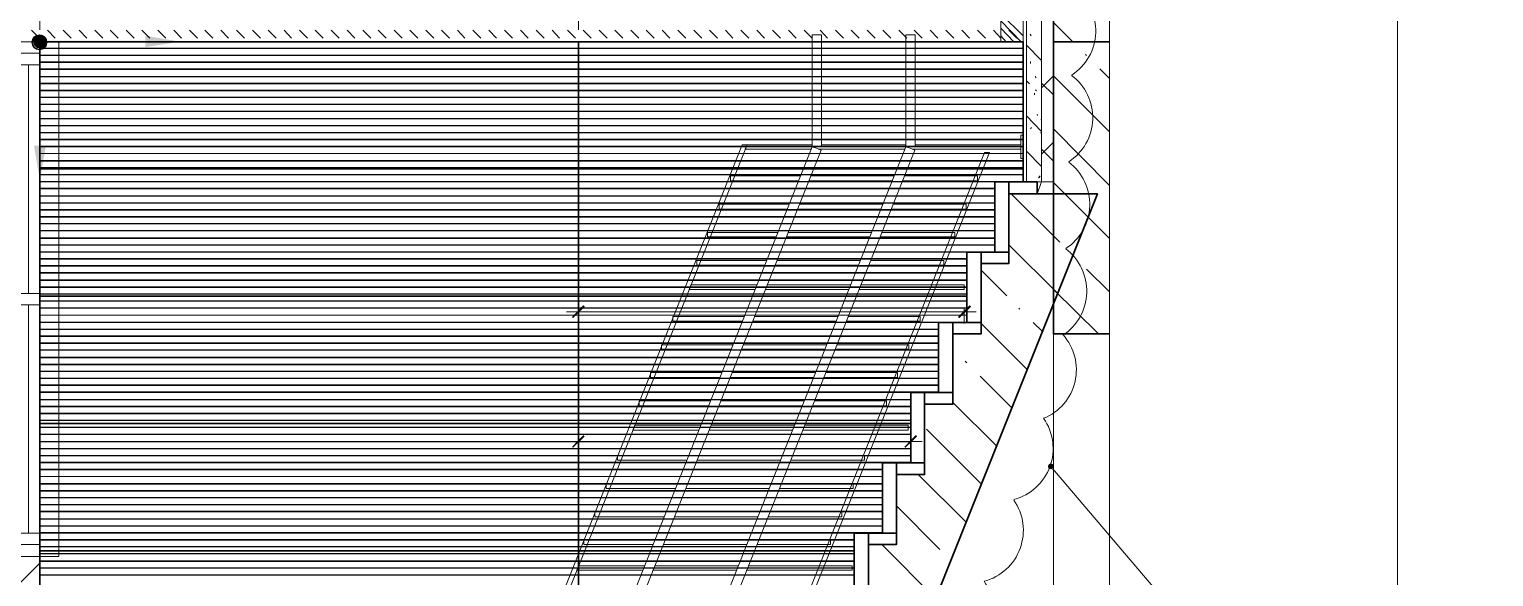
# Model space of a CAD drawing. Header units: millimetres. Extents: x -356862 to 418287, y 0 to 839748.
# Drawn here: x 22.232 to 27.16, y 12.05 to 13.892 of the extents above; entities that cross this region are included whole.
import ezdxf

# ---------------------------------------------------------------- set-up
doc = ezdxf.new("R2010")
doc.units = ezdxf.units.MM
doc.layers.add('PDF _Геометрия', color=7, linetype='Continuous', true_color=0xbababa)
doc.layers.add('PDF _Сплошная заливка', color=7, linetype='Continuous', true_color=0xf50000)

msp = doc.modelspace()

# ---------------------------------------------------------------- linework, layer by layer
at = {"layer": 'PDF _Геометрия', "color": 7, "lineweight": 5}
for points in [[(25.8664, 19.9383), (25.8664, 19.87), (25.8664, 11.3437), (25.7531, 11.3153), (25.9814, 11.2587), (25.8664, 11.2303), (25.8664, 2.704), (25.8664, 2.6357)], [(25.5764, 17.2768), (25.5764, 13.3786), (25.6781, 13.3786)], [(25.5881, 17.2768), (25.5881, 13.3786)], [(25.6231, 13.3386), (25.6381, 13.3786), (25.6381, 17.2768)], [(22.2682, 12.1186), (19.5367, 12.1186), (19.5367, 13.8502)]]:
    msp.add_lwpolyline(points, dxfattribs=at)
at = {"layer": 'PDF _Геометрия', "color": 7, "lineweight": 30}
for points in [[(25.6781, 19.87), (25.6781, 12.8669), (25.8664, 12.8669)], [(25.6781, 13.8502), (25.8664, 13.8502)], [(22.6132, 5.3072), (25.8264, 13.3386), (25.5281, 13.3386), (25.5281, 13.1036), (25.4348, 13.1036), (25.4348, 12.8669), (25.3398, 12.8669), (25.3398, 12.6303), (25.2448, 12.6303), (25.2448, 12.3936), (25.1498, 12.3936), (25.1498, 12.1586), (25.0564, 12.1586), (25.0564, 11.922)]]:
    msp.add_lwpolyline(points, dxfattribs=at)
at = {"layer": 'PDF _Геометрия', "color": 251, "lineweight": 20, "true_color": 0x545454}
msp.add_lwpolyline([(23.8215, 11.6453), (23.8415, 11.6453), (26.8364, 11.6453), (26.8364, 11.7186), (26.8364, 17.6051)], dxfattribs=at)
at = {"layer": 'PDF _Геометрия', "color": 7, "lineweight": 18}
msp.add_lwpolyline([(25.5764, 13.8502), (25.5764, 14.2452), (16.6618, 14.2452), (16.6618, 13.8502)], close=True, dxfattribs=at)
at = {"layer": 'PDF _Геометрия', "color": 84, "lineweight": 20, "true_color": 0x269900}
msp.add_lwpolyline([(25.5764, 13.8502), (25.5764, 14.2452), (25.5014, 14.2452), (25.5014, 13.8502)], close=True, dxfattribs=at)
at = {"layer": 'PDF _Геометрия', "color": 1, "lineweight": 20}
for points in [[(25.7401, 13.7377, 0.52054), (25.7496, 14.0284, 0.52054), (25.5377, 14.1058)], [(25.5456, 12.3099, 0.520571), (25.6452, 12.5831, 0.52054), (25.7105, 12.8639)], [(25.3456, 11.7616, 0.520571), (25.4452, 12.0348, 0.520571), (25.5452, 12.3081)]]:
    msp.add_lwpolyline(points, format="xyb", dxfattribs=at)
at = {"layer": 'PDF _Геометрия', "color": 7, "lineweight": 18}
for points in [[(22.2682, 13.8902), (22.2682, 14.0502)], [(24.0798, 13.8902), (24.0798, 14.0502), (24.0798, 14.0869)], [(25.5764, 13.6152), (25.5764, 14.0502)], [(24.0398, 12.9419), (25.4181, 12.9419)], [(24.0798, 12.9553), (24.0798, 12.9019)], [(25.3781, 12.9553), (25.3781, 12.9019)], [(24.0798, 12.527), (24.0798, 12.4653)], [(25.1981, 12.527), (25.1981, 12.4653)], [(24.0398, 12.5053), (25.2364, 12.5053)]]:
    msp.add_lwpolyline(points, dxfattribs=at)
at = {"layer": 'PDF _Геометрия', "color": 84, "lineweight": 20, "true_color": 0x269900}
for points in [[(25.5764, 13.8702), (25.5014, 13.9436)], [(25.5698, 13.8502), (25.5014, 13.9202)], [(25.5448, 13.8502), (25.5014, 13.8952)], [(25.5198, 13.8502), (25.5014, 13.8702)]]:
    msp.add_lwpolyline(points, dxfattribs=at)
at = {"layer": 'PDF _Геометрия', "color": 8, "lineweight": 9, "true_color": 0x808080}
for points in [[(25.7447, 13.8486), (25.6781, 13.9152), (25.7431, 13.8502)], [(25.6031, 13.8702), (25.5998, 13.8752)], [(25.6381, 13.7869), (25.5881, 13.8386)], [(25.7897, 13.8036), (25.7864, 13.8069)], [(25.6014, 13.7769), (25.6014, 13.7836)], [(25.8664, 13.7269), (25.8347, 13.7586)], [(25.5981, 13.7086), (25.5881, 13.7186)], [(25.6198, 13.7286), (25.6164, 13.7336)], [(25.8664, 13.5469), (25.6781, 13.7352), (25.6381, 13.6952)], [(25.6781, 13.6719), (25.6381, 13.7102)], [(25.6148, 13.6719), (25.6148, 13.6769)], [(25.6214, 13.6852), (25.6181, 13.6886)], [(25.6381, 13.5486), (25.5881, 13.6002)], [(25.6248, 13.6019), (25.6231, 13.6069)], [(25.6014, 13.5569), (25.6048, 13.5619)], [(25.6381, 13.5869), (25.6364, 13.5886)], [(25.8664, 13.3669), (25.6781, 13.5569)], [(25.6348, 13.5419), (25.6381, 13.5452)], [(25.6781, 13.5119), (25.6381, 13.4719)], [(25.6381, 13.4302), (25.5881, 13.4819)], [(25.6781, 13.4486), (25.6381, 13.4886)], [(25.6281, 13.3919), (25.6314, 13.3969)], [(25.6298, 13.3936), (25.6331, 13.3986)], [(25.8664, 13.1886), (25.6781, 13.3769)], [(25.5364, 13.3386), (25.6997, 13.1753), (25.6781, 13.1969)], [(25.7947, 13.2603), (25.7164, 13.3386)], [(25.6931, 13.0036), (25.5281, 13.1669)], [(25.7447, 13.1303), (25.7414, 13.1336), (25.7431, 13.1319)], [(25.5214, 12.9953), (25.4348, 13.0819)], [(25.8664, 13.0086), (25.7897, 13.0853)], [(25.8297, 12.8669), (25.6781, 13.0169)], [(25.5648, 12.9503), (25.5614, 12.9536)], [(25.5898, 12.7469), (25.4348, 12.9019)], [(25.6414, 12.8753), (25.6098, 12.9053)], [(25.3414, 12.8153), (25.3398, 12.8169)], [(25.3864, 12.7703), (25.3814, 12.7753)], [(25.5381, 12.6186), (25.4314, 12.7253)], [(25.4864, 12.4903), (25.3398, 12.6369)], [(25.4364, 12.362), (25.2514, 12.5469)], [(25.3848, 12.2336), (25.2231, 12.3936)], [(25.2964, 12.142), (25.1498, 12.2886)], [(25.2814, 11.977), (25.1014, 12.1586)]]:
    msp.add_lwpolyline(points, dxfattribs=at)
at = {"layer": 'PDF _Геометрия', "color": 161, "lineweight": 9, "true_color": 0x7f9fff}
msp.add_lwpolyline([(15.9051, 11.4103), (15.9051, 13.8502), (16.2285, 13.8502), (16.2285, 12.1186), (19.025, 12.1186), (19.025, 13.8502), (19.5367, 13.8502), (19.5367, 12.1186), (22.2682, 12.1186), (22.2682, 11.4103)], close=True, dxfattribs=at)
at = {"layer": 'PDF _Геометрия', "color": 7, "lineweight": 9}
for points in [[(22.3282, 13.8502), (22.2682, 13.8502), (16.6618, 13.8502)], [(22.2682, 13.8502), (22.2682, 12.1186), (22.3316, 12.1186), (22.3316, 13.8502)], [(22.4415, 13.8502), (22.3666, 13.8502)], [(22.5532, 13.8502), (22.4782, 13.8502)], [(22.6665, 13.8502), (22.5915, 13.8502)], [(22.7782, 13.8502), (22.7032, 13.8502)], [(22.8915, 13.8502), (22.8165, 13.8502)], [(23.0032, 13.8502), (22.9282, 13.8502)], [(23.1165, 13.8502), (23.0415, 13.8502)], [(23.2282, 13.8502), (23.1532, 13.8502)], [(23.3415, 13.8502), (23.2665, 13.8502)], [(23.4532, 13.8502), (23.3782, 13.8502)], [(23.5665, 13.8502), (23.4915, 13.8502)], [(23.6782, 13.8502), (23.6032, 13.8502)], [(23.7915, 13.8502), (23.7165, 13.8502)], [(23.9032, 13.8502), (23.8282, 13.8502)], [(24.0165, 13.8502), (23.9415, 13.8502)], [(24.1281, 13.8502), (24.0531, 13.8502)], [(24.2415, 13.8502), (24.1665, 13.8502)], [(24.3531, 13.8502), (24.2781, 13.8502)], [(24.4665, 13.8502), (24.3915, 13.8502)], [(24.5781, 13.8502), (24.5031, 13.8502)], [(24.6915, 13.8502), (24.6165, 13.8502)], [(24.8031, 13.8502), (24.7281, 13.8502)], [(24.9164, 13.8502), (24.8414, 13.8502)], [(25.0281, 13.8502), (24.9531, 13.8502)], [(25.1414, 13.8502), (25.0664, 13.8502)], [(25.2531, 13.8502), (25.1781, 13.8502)], [(25.3664, 13.8502), (25.2914, 13.8502)], [(25.4781, 13.8502), (25.4031, 13.8502)], [(25.5764, 13.8502), (25.5164, 13.8502)], [(25.6781, 11.4103), (25.6781, 12.8669)]]:
    msp.add_lwpolyline(points, dxfattribs=at)
at = {"layer": 'PDF _Геометрия', "lineweight": 5}
for points in [[(25.1848, 13.4969), (25.2131, 13.4969), (25.2131, 13.8736), (25.1814, 13.8736), (25.1814, 13.4969), (21.8866, 5.2572), (21.8999, 5.2506), (21.9149, 5.2456), (25.2114, 13.4852), (25.1964, 13.4919), (25.1814, 13.4969)], [(24.8698, 13.4969), (24.8981, 13.4969), (24.8981, 13.8736), (24.8664, 13.8736), (24.8664, 13.4969)], [(24.8664, 13.5036), (24.6481, 13.5036), (24.6415, 13.4886), (24.8631, 13.4886)], [(25.1814, 13.5036), (24.8981, 13.5036)], [(25.5681, 13.5036), (25.2131, 13.5036)], [(25.5764, 13.4569), (25.5681, 13.4569), (25.5681, 13.5352), (25.5764, 13.5352)], [(25.1781, 13.4886), (24.8881, 13.4886)], [(25.5681, 13.4886), (25.2031, 13.4886)], [(24.8198, 13.3819), (24.5915, 13.3819), (24.5915, 13.3986), (24.8264, 13.3986)], [(24.8548, 13.3819), (25.1364, 13.3819)], [(25.1414, 13.3986), (24.8614, 13.3986)], [(25.1764, 13.3986), (25.4231, 13.3986), (25.4231, 13.3819), (25.1698, 13.3819)], [(24.7831, 13.2869), (24.5531, 13.2869), (24.5531, 13.3036), (24.7898, 13.3036)], [(24.8165, 13.2869), (25.0981, 13.2869)], [(25.1048, 13.3036), (24.8231, 13.3036)], [(25.1381, 13.3036), (25.3848, 13.3036), (25.3848, 13.2869), (25.1331, 13.2869)], [(24.7448, 13.1936), (24.5148, 13.1936), (24.5148, 13.2086), (24.7515, 13.2086)], [(25.0664, 13.2086), (24.7848, 13.2086)], [(25.0998, 13.2086), (25.3464, 13.2086), (25.3464, 13.1936), (25.0948, 13.1936)], [(24.7798, 13.1936), (25.0598, 13.1936)], [(24.7081, 13.0986), (24.4781, 13.0986), (24.4781, 13.1136), (24.7131, 13.1136)], [(25.0281, 13.1136), (24.7481, 13.1136)], [(25.0631, 13.1136), (25.3098, 13.1136), (25.3098, 13.0986), (25.0564, 13.0986)], [(24.7415, 13.0986), (25.0231, 13.0986)], [(24.6815, 13.0319), (24.4581, 13.0319), (24.4531, 13.0169), (24.6748, 13.0169)], [(24.9898, 13.0169), (24.7081, 13.0169)], [(24.9964, 13.0319), (24.7148, 13.0319)], [(25.0298, 13.0319), (25.3781, 13.0319), (25.3781, 13.0169), (25.0231, 13.0169)], [(24.6315, 12.9103), (24.3981, 12.9103), (24.3981, 12.9253), (24.6381, 12.9253)], [(24.6665, 12.9103), (24.9464, 12.9103)], [(24.9531, 12.9253), (24.6715, 12.9253)], [(24.9864, 12.9253), (25.2298, 12.9253), (25.2298, 12.9103), (24.9814, 12.9103)], [(24.5948, 12.8153), (24.3598, 12.8153), (24.3598, 12.8303), (24.5998, 12.8303)], [(24.6281, 12.8153), (24.9098, 12.8153)], [(24.9148, 12.8303), (24.6348, 12.8303)], [(24.9498, 12.8303), (25.1914, 12.8303), (25.1914, 12.8153), (24.9448, 12.8153)], [(24.5565, 12.7203), (24.3231, 12.7203), (24.3231, 12.7369), (24.5631, 12.7369)], [(24.5898, 12.7203), (24.8714, 12.7203)], [(24.8781, 12.7369), (24.5965, 12.7369)], [(24.9114, 12.7369), (25.1531, 12.7369), (25.1531, 12.7203), (24.9048, 12.7203)], [(24.5181, 12.6253), (24.2848, 12.6253), (24.2848, 12.6419), (24.5248, 12.6419)], [(24.5531, 12.6253), (24.8331, 12.6253)], [(24.8398, 12.6419), (24.5581, 12.6419)], [(24.8731, 12.6419), (25.1164, 12.6419), (25.1164, 12.6253), (24.8681, 12.6253)], [(24.4915, 12.5603), (24.2698, 12.5603), (24.2631, 12.5436), (24.4848, 12.5436)], [(24.7998, 12.5436), (24.5198, 12.5436)], [(24.8065, 12.5603), (24.5265, 12.5603)], [(24.8414, 12.5603), (25.1898, 12.5603), (25.1898, 12.5436), (24.8348, 12.5436)], [(24.4431, 12.442), (24.2115, 12.442), (24.2115, 12.457), (24.4515, 12.457)], [(24.4781, 12.442), (24.7598, 12.442)], [(24.7665, 12.457), (24.4848, 12.457)], [(24.7998, 12.457), (25.0431, 12.457), (25.0431, 12.442), (24.7931, 12.442)], [(24.4065, 12.347), (24.1731, 12.347), (24.1731, 12.3636), (24.4131, 12.3636)], [(24.4415, 12.347), (24.7215, 12.347)], [(24.7281, 12.3636), (24.4465, 12.3636)], [(24.7615, 12.3636), (25.0048, 12.3636), (25.0048, 12.347), (24.7565, 12.347)], [(24.3698, 12.252), (24.1348, 12.252), (24.1348, 12.2686), (24.3748, 12.2686)], [(24.4031, 12.252), (24.6848, 12.252)], [(24.6898, 12.2686), (24.4081, 12.2686)], [(24.7231, 12.2686), (24.9664, 12.2686), (24.9664, 12.252), (24.7181, 12.252)], [(24.3315, 12.1586), (24.0981, 12.1586), (24.0981, 12.1736), (24.3381, 12.1736)], [(24.6531, 12.1736), (24.3715, 12.1736)], [(24.6865, 12.1736), (24.9281, 12.1736), (24.9281, 12.1586), (24.6798, 12.1586)], [(24.3648, 12.1586), (24.6465, 12.1586)], [(24.3031, 12.087), (24.0815, 12.087), (24.0748, 12.072), (24.2965, 12.072)], [(24.6115, 12.072), (24.3298, 12.072)], [(24.6181, 12.087), (24.3365, 12.087)], [(24.6515, 12.087), (25.0014, 12.087), (25.0014, 12.072), (24.6448, 12.072)]]:
    msp.add_lwpolyline(points, dxfattribs=at)
at = {"layer": 'PDF _Геометрия', "lineweight": 18}
for points in [[(22.2666, 13.8619), (22.2399, 13.8886)], [(22.3199, 13.8619), (22.2932, 13.8886)], [(22.3732, 13.8619), (22.3466, 13.8886)], [(22.4265, 13.8619), (22.3999, 13.8886)], [(22.4799, 13.8619), (22.4532, 13.8886)], [(22.5315, 13.8619), (22.5049, 13.8886)], [(22.5849, 13.8619), (22.5582, 13.8886)], [(22.6382, 13.8619), (22.6115, 13.8886)], [(22.6915, 13.8619), (22.6649, 13.8886)], [(22.7449, 13.8619), (22.7182, 13.8886)], [(22.7982, 13.8619), (22.7715, 13.8886)], [(22.8499, 13.8619), (22.8232, 13.8886)], [(22.9032, 13.8619), (22.8765, 13.8886)], [(22.9565, 13.8619), (22.9299, 13.8886)], [(23.0099, 13.8619), (22.9832, 13.8886)], [(23.0632, 13.8619), (23.0365, 13.8886)], [(23.1149, 13.8619), (23.0899, 13.8886)], [(23.1682, 13.8619), (23.1415, 13.8886)], [(23.2215, 13.8619), (23.1948, 13.8886)], [(23.2748, 13.8619), (23.2482, 13.8886)], [(23.3282, 13.8619), (23.3015, 13.8886)], [(23.3815, 13.8619), (23.3548, 13.8886)], [(23.4332, 13.8619), (23.4065, 13.8886)], [(23.4865, 13.8619), (23.4598, 13.8886)], [(23.5398, 13.8619), (23.5132, 13.8886)], [(23.5932, 13.8619), (23.5665, 13.8886)], [(23.6465, 13.8619), (23.6198, 13.8886)], [(23.6982, 13.8619), (23.6732, 13.8886)], [(23.7515, 13.8619), (23.7248, 13.8886)], [(23.8048, 13.8619), (23.7782, 13.8886)], [(23.8582, 13.8619), (23.8315, 13.8886)], [(23.9115, 13.8619), (23.8848, 13.8886)], [(23.9648, 13.8619), (23.9382, 13.8886)], [(24.0165, 13.8619), (23.9915, 13.8886)], [(24.0698, 13.8619), (24.0431, 13.8886)], [(24.1231, 13.8619), (24.0965, 13.8886)], [(24.1765, 13.8619), (24.1498, 13.8886)], [(24.2298, 13.8619), (24.2031, 13.8886)], [(24.2831, 13.8619), (24.2565, 13.8886)], [(24.3348, 13.8619), (24.3081, 13.8886)], [(24.3881, 13.8619), (24.3615, 13.8886)], [(24.4415, 13.8619), (24.4148, 13.8886)], [(24.4948, 13.8619), (24.4681, 13.8886)], [(24.5481, 13.8619), (24.5215, 13.8886)], [(24.5998, 13.8619), (24.5748, 13.8886)], [(24.6531, 13.8619), (24.6265, 13.8886)], [(24.7065, 13.8619), (24.6798, 13.8886)], [(24.7598, 13.8619), (24.7331, 13.8886)], [(24.8131, 13.8619), (24.7865, 13.8886)], [(24.8664, 13.8619), (24.8398, 13.8886)], [(24.9181, 13.8619), (24.8931, 13.8886)], [(24.9714, 13.8619), (24.9448, 13.8886)], [(25.0248, 13.8619), (24.9981, 13.8886)], [(25.0781, 13.8619), (25.0514, 13.8886)], [(25.1314, 13.8619), (25.1048, 13.8886)], [(25.1848, 13.8619), (25.1581, 13.8886)], [(25.2364, 13.8619), (25.2098, 13.8886)], [(25.2898, 13.8619), (25.2631, 13.8886)], [(25.3431, 13.8619), (25.3164, 13.8886)], [(25.3964, 13.8619), (25.3698, 13.8886)], [(25.4498, 13.8619), (25.4231, 13.8886)], [(25.5014, 13.8619), (25.4764, 13.8886)], [(25.5548, 13.8619), (25.5281, 13.8886)]]:
    msp.add_lwpolyline(points, dxfattribs=at)
at = {"layer": 'PDF _Геометрия', "color": 254, "lineweight": 5, "true_color": 0xdcdcdc}
for points in [[(25.5764, 13.8502), (22.2682, 13.8502)], [(25.5764, 13.8269), (22.2682, 13.8269)], [(25.5764, 13.8052), (22.2682, 13.8052)], [(25.5764, 13.7819), (22.2682, 13.7819)], [(25.5764, 13.7586), (22.2682, 13.7586)], [(25.5764, 13.7319), (22.2682, 13.7319)], [(25.5764, 13.7086), (22.2682, 13.7086)], [(25.5764, 13.6852), (22.2682, 13.6852)], [(25.5764, 13.6636), (22.2682, 13.6636)], [(25.5764, 13.6402), (22.2682, 13.6402)], [(25.5764, 13.6169), (22.2682, 13.6169)], [(25.5764, 13.5902), (22.2682, 13.5902)], [(25.5764, 13.5669), (22.2682, 13.5669)], [(25.5764, 13.5436), (22.2682, 13.5436)], [(25.5764, 13.5219), (22.2682, 13.5219)], [(25.5764, 13.4986), (22.2682, 13.4986)], [(25.5764, 13.4736), (22.2682, 13.4736)], [(25.5764, 13.4486), (22.2682, 13.4486)], [(25.5764, 13.4252), (22.2682, 13.4252)], [(25.5764, 13.4036), (22.2682, 13.4036)], [(25.5764, 13.3802), (22.2682, 13.3802)], [(25.4814, 13.3786), (22.2682, 13.3786), (25.5764, 13.3786)], [(25.4814, 13.3569), (22.2682, 13.3569)], [(25.4814, 13.3303), (22.2682, 13.3303)], [(25.4814, 13.3069), (22.2682, 13.3069)], [(25.4814, 13.2836), (22.2682, 13.2836)], [(25.4814, 13.2619), (22.2682, 13.2619)], [(25.4814, 13.2386), (22.2682, 13.2386)], [(25.4814, 13.2153), (22.2682, 13.2153)], [(25.4814, 13.1886), (22.2682, 13.1886)], [(25.4814, 13.1653), (22.2682, 13.1653)], [(25.3864, 13.1419), (22.2682, 13.1419)], [(25.3864, 13.1203), (22.2682, 13.1203)], [(25.3864, 13.0969), (22.2682, 13.0969)], [(25.3864, 13.0736), (22.2682, 13.0736)], [(25.3864, 13.0469), (22.2682, 13.0469)], [(25.3864, 13.0236), (22.2682, 13.0236)], [(25.3864, 13.0003), (22.2682, 13.0003)], [(25.3864, 12.9786), (22.2682, 12.9786)], [(25.3864, 12.9553), (22.2682, 12.9553)], [(25.3864, 12.9303), (22.2682, 12.9303)], [(25.2914, 12.9053), (22.2682, 12.9053)], [(25.2914, 12.8819), (22.2682, 12.8819)], [(25.2914, 12.8603), (22.2682, 12.8603)], [(25.2914, 12.8369), (22.2682, 12.8369)], [(25.2914, 12.8136), (22.2682, 12.8136)], [(25.2914, 12.7869), (22.2682, 12.7869)], [(25.2914, 12.7636), (22.2682, 12.7636)], [(25.2914, 12.7403), (22.2682, 12.7403)], [(25.2914, 12.7186), (22.2682, 12.7186)], [(25.2914, 12.6953), (22.2682, 12.6953)], [(25.2914, 12.6719), (22.2682, 12.6719)], [(25.1981, 12.6703), (22.2682, 12.6703), (25.2914, 12.6703)], [(25.1981, 12.6453), (22.2682, 12.6453)], [(25.1981, 12.6219), (22.2682, 12.6219)], [(25.1981, 12.5986), (22.2682, 12.5986)], [(25.1981, 12.5769), (22.2682, 12.5769)], [(25.1981, 12.5536), (22.2682, 12.5536)], [(25.1981, 12.5303), (22.2682, 12.5303)], [(25.1981, 12.5036), (22.2682, 12.5036)], [(25.1981, 12.4803), (22.2682, 12.4803)], [(25.1981, 12.457), (22.2682, 12.457)], [(25.1981, 12.4353), (22.2682, 12.4353)], [(25.1031, 12.4336), (22.2682, 12.4336), (25.1981, 12.4336)], [(25.1031, 12.412), (22.2682, 12.412)], [(25.1031, 12.387), (22.2682, 12.387)], [(25.1031, 12.362), (22.2682, 12.362)], [(25.1031, 12.3386), (22.2682, 12.3386)], [(25.1031, 12.317), (22.2682, 12.317)], [(25.1031, 12.2936), (22.2682, 12.2936)], [(25.1031, 12.2703), (22.2682, 12.2703)], [(25.1031, 12.2436), (22.2682, 12.2436)], [(25.1031, 12.2203), (22.2682, 12.2203)], [(25.0081, 12.197), (22.2682, 12.197)], [(25.0081, 12.1753), (22.2682, 12.1753)], [(25.0081, 12.152), (22.2682, 12.152)], [(25.0081, 12.1286), (22.2682, 12.1286)], [(25.0081, 12.102), (22.2682, 12.102)], [(25.0081, 12.0786), (22.2682, 12.0786)], [(25.0081, 12.0553), (22.2682, 12.0553)]]:
    msp.add_lwpolyline(points, dxfattribs=at)
at = {"layer": 'PDF _Геометрия', "color": 150, "lineweight": 30, "true_color": 0x0080ff}
msp.add_lwpolyline([(22.2682, 13.8502), (25.5764, 13.8502), (25.5764, 13.3786), (25.4814, 13.3786), (25.4814, 13.1419), (25.3864, 13.1419), (25.3864, 12.9053), (25.2914, 12.9053), (25.2914, 12.6703), (25.1981, 12.6703), (25.1981, 12.4336), (25.1031, 12.4336), (25.1031, 12.197), (25.0081, 12.197), (25.0081, 11.9603), (24.9148, 11.9603), (24.9148, 11.7253), (24.8198, 11.7253), (24.8198, 11.4887), (24.7248, 11.4887), (24.7248, 11.4103), (22.2682, 11.4103)], close=True, dxfattribs=at)
for points in [[(24.0798, 11.4103), (24.0798, 13.8502)], [(25.5764, 13.4219), (22.2682, 13.4219)], [(25.3864, 12.9936), (22.2682, 12.9936)], [(25.1981, 12.5653), (22.2682, 12.5653)], [(25.0081, 12.137), (22.2682, 12.137)]]:
    msp.add_lwpolyline(points, dxfattribs=at)
at = {"layer": 'PDF _Геометрия', "color": 252, "lineweight": 5, "true_color": 0x989898}
msp.add_lwpolyline([(19.5367, 13.8119), (19.595, 13.8119), (20.4383, 13.8119), (22.2682, 13.8119), (22.2682, 13.7719), (22.2682, 13.0036), (22.2299, 13.0036), (22.2299, 13.7719), (22.2682, 13.7719), (20.4383, 13.7719), (19.595, 13.7719)], dxfattribs=at)
at = {"layer": 'PDF _Геометрия', "color": 254, "lineweight": 5, "true_color": 0xdcdcdc}
for points in [[(22.2682, 13.8286), (25.5764, 13.8286)], [(22.2682, 13.8036), (25.5764, 13.8036)], [(22.2682, 13.7802), (25.5764, 13.7802)], [(22.2682, 13.7569), (25.5764, 13.7569)], [(22.2682, 13.7336), (25.5764, 13.7336)], [(22.2682, 13.7102), (25.5764, 13.7102)], [(22.2682, 13.6869), (25.5764, 13.6869)], [(22.2682, 13.6619), (25.5764, 13.6619)], [(22.2682, 13.6386), (25.5764, 13.6386)], [(22.2682, 13.6152), (25.5764, 13.6152)], [(22.2682, 13.5919), (25.5764, 13.5919)], [(22.2682, 13.5686), (25.5764, 13.5686)], [(22.2682, 13.5452), (25.5764, 13.5452)], [(22.2682, 13.5202), (25.5764, 13.5202)], [(22.2682, 13.4969), (25.5764, 13.4969)], [(22.2682, 13.4736), (25.5764, 13.4736)], [(22.2682, 13.4502), (25.5764, 13.4502)], [(22.2682, 13.4269), (25.5764, 13.4269)], [(22.2682, 13.4019), (25.5764, 13.4019)], [(22.2682, 13.3553), (25.4814, 13.3553)], [(22.2682, 13.3319), (25.4814, 13.3319)], [(22.2682, 13.3086), (25.4814, 13.3086)], [(22.2682, 13.2853), (25.4814, 13.2853)], [(22.2682, 13.2603), (25.4814, 13.2603)], [(22.2682, 13.2369), (25.4814, 13.2369)], [(22.2682, 13.2136), (25.4814, 13.2136)], [(22.2682, 13.1903), (25.4814, 13.1903)], [(22.2682, 13.1669), (25.4814, 13.1669)], [(22.2682, 13.1436), (25.4814, 13.1436)], [(22.2682, 13.1186), (25.3864, 13.1186)], [(22.2682, 13.0953), (25.3864, 13.0953)], [(22.2682, 13.0719), (25.3864, 13.0719)], [(22.2682, 13.0486), (25.3864, 13.0486)], [(22.2682, 13.0253), (25.3864, 13.0253)], [(22.2682, 13.0019), (25.3864, 13.0019)], [(22.2682, 12.9769), (25.3864, 12.9769)], [(22.2682, 12.9536), (25.3864, 12.9536)], [(22.2682, 12.9303), (25.3864, 12.9303)], [(22.2682, 12.9069), (25.3864, 12.9069)], [(22.2682, 12.8836), (25.2914, 12.8836)], [(22.2682, 12.8586), (25.2914, 12.8586)], [(22.2682, 12.8353), (25.2914, 12.8353)], [(22.2682, 12.8119), (25.2914, 12.8119)], [(22.2682, 12.7886), (25.2914, 12.7886)], [(22.2682, 12.7653), (25.2914, 12.7653)], [(22.2682, 12.7419), (25.2914, 12.7419)], [(22.2682, 12.7169), (25.2914, 12.7169)], [(22.2682, 12.6936), (25.2914, 12.6936)], [(22.2682, 12.6469), (25.1981, 12.6469)], [(22.2682, 12.6236), (25.1981, 12.6236)], [(22.2682, 12.6003), (25.1981, 12.6003)], [(22.2682, 12.5753), (25.1981, 12.5753)], [(22.2682, 12.5519), (25.1981, 12.5519)], [(22.2682, 12.5286), (25.1981, 12.5286)], [(22.2682, 12.5053), (25.1981, 12.5053)], [(22.2682, 12.482), (25.1981, 12.482)], [(22.2682, 12.4586), (25.1981, 12.4586)], [(22.2682, 12.4103), (25.1031, 12.4103)], [(22.2682, 12.387), (25.1031, 12.387)], [(22.2682, 12.3636), (25.1031, 12.3636)], [(22.2682, 12.3403), (25.1031, 12.3403)], [(22.2682, 12.3153), (25.1031, 12.3153)], [(22.2682, 12.292), (25.1031, 12.292)], [(22.2682, 12.2686), (25.1031, 12.2686)], [(22.2682, 12.2453), (25.1031, 12.2453)], [(22.2682, 12.222), (25.1031, 12.222)], [(22.2682, 12.1986), (25.1031, 12.1986)], [(22.2682, 12.1736), (25.0081, 12.1736)], [(22.2682, 12.1503), (25.0081, 12.1503)], [(22.2682, 12.127), (25.0081, 12.127)], [(22.2682, 12.1036), (25.0081, 12.1036)], [(22.2682, 12.0803), (25.0081, 12.0803)], [(22.2682, 12.057), (25.0081, 12.057)]]:
    msp.add_lwpolyline(points, close=True, dxfattribs=at)
at = {"layer": 'PDF _Геометрия', "lineweight": 5}
for points in [[(21.4149, 5.4656), (21.4316, 5.4656), (24.6481, 13.5036), (24.6315, 13.5036)], [(24.8964, 13.4852), (24.8814, 13.4919), (24.8664, 13.4969), (21.5716, 5.2572), (21.5849, 5.2506), (21.5999, 5.2456)], [(22.2349, 5.4456), (22.2516, 5.4456), (25.4631, 13.4769), (25.4464, 13.4769)]]:
    msp.add_lwpolyline(points, close=True, dxfattribs=at)
at = {"layer": 'PDF _Геометрия', "color": 7, "lineweight": 30}
for points in [[(25.4814, 13.3786), (25.4814, 13.1419), (25.5281, 13.1419), (25.5281, 13.3786)], [(25.6231, 13.3786), (25.5281, 13.3786), (25.5281, 13.3386), (25.6231, 13.3386)], [(25.3864, 13.1419), (25.3864, 12.9053), (25.4348, 12.9053), (25.4348, 13.1419)], [(25.5281, 13.1419), (25.4348, 13.1419), (25.4348, 13.1036), (25.5281, 13.1036)], [(25.2914, 12.9053), (25.2914, 12.6703), (25.3398, 12.6703), (25.3398, 12.9053)], [(25.4348, 12.9053), (25.3398, 12.9053), (25.3398, 12.8669), (25.4348, 12.8669)], [(25.1981, 12.6703), (25.1981, 12.4336), (25.2448, 12.4336), (25.2448, 12.6703)], [(25.3398, 12.6703), (25.2448, 12.6703), (25.2448, 12.6303), (25.3398, 12.6303)], [(25.1031, 12.4336), (25.1031, 12.197), (25.1498, 12.197), (25.1498, 12.4336)], [(25.2448, 12.4336), (25.1498, 12.4336), (25.1498, 12.3936), (25.2448, 12.3936)], [(25.0081, 12.197), (25.0081, 11.9603), (25.0564, 11.9603), (25.0564, 12.197)], [(25.1498, 12.197), (25.0564, 12.197), (25.0564, 12.1586), (25.1498, 12.1586)]]:
    msp.add_lwpolyline(points, close=True, dxfattribs=at)
at = {"layer": 'PDF _Геометрия', "color": 252, "lineweight": 5, "true_color": 0x989898}
for points in [[(20.4383, 13.0036), (22.2682, 13.0036), (22.2682, 12.9653), (22.2682, 12.197), (22.2299, 12.197), (22.2299, 12.9653), (22.2682, 12.9653), (20.4383, 12.9653), (19.575, 12.9653), (19.575, 13.0036)], [(20.4383, 12.197), (22.2682, 12.197), (22.2682, 12.1586), (20.4383, 12.1586), (19.575, 12.1586), (19.575, 12.197)]]:
    msp.add_lwpolyline(points, close=True, dxfattribs=at)
at = {"layer": 'PDF _Геометрия', "color": 1, "lineweight": 20}
msp.add_lwpolyline([(25.6747, 12.4136), (25.6814, 12.407), (27.1597, 10.6687), (27.1597, 10.472), (27.1597, 10.287)], dxfattribs=at)
at = {"layer": 'PDF _Геометрия', "color": 161, "lineweight": 9, "true_color": 0x7f9fff}
msp.add_lwpolyline([(22.2682, 12.0953), (21.5832, 11.4103)], dxfattribs=at)
at = {"layer": 'PDF _Геометрия', "color": 1, "lineweight": 30, "true_color": 0xfa0000}
msp.add_circle((22.2664, 13.8481), 0.0242, dxfattribs=at)
at = {"layer": 'PDF _Геометрия', "color": 1, "lineweight": 20}
for centre in [(25.6331, 13.5947), (25.6231, 13.3031), (25.6131, 13.0114)]:
    msp.add_arc(centre, 0.1775, 303.1292, 53.1244, dxfattribs=at)
at = {"layer": 'PDF _Сплошная заливка', "color": 1, "true_color": 0xfa0000, "transparency": 33554559}
for points in [[(22.2449, 13.8536), (22.2466, 13.8452), (22.2466, 13.8569)], [(22.2449, 13.8486), (22.2449, 13.8536), (22.2466, 13.8452)], [(22.2466, 13.8569), (22.2482, 13.8402), (22.2482, 13.8619)], [(22.2466, 13.8452), (22.2466, 13.8569), (22.2482, 13.8402)], [(22.2482, 13.8619), (22.2499, 13.8369), (22.2499, 13.8652)], [(22.2482, 13.8402), (22.2482, 13.8619), (22.2499, 13.8369)], [(22.2499, 13.8652), (22.2532, 13.8336), (22.2532, 13.8686)], [(22.2499, 13.8369), (22.2499, 13.8652), (22.2532, 13.8336)], [(22.2532, 13.8686), (22.2566, 13.8302), (22.2566, 13.8702)], [(22.2532, 13.8336), (22.2532, 13.8686), (22.2566, 13.8302)], [(22.2566, 13.8702), (22.2599, 13.8286), (22.2599, 13.8719)], [(22.2566, 13.8302), (22.2566, 13.8702), (22.2599, 13.8286)], [(22.2599, 13.8719), (22.2649, 13.8286), (22.2649, 13.8736)], [(22.2599, 13.8286), (22.2599, 13.8719), (22.2649, 13.8286)], [(22.2649, 13.8286), (22.2649, 13.8736), (22.2682, 13.8269)], [(22.2649, 13.8736), (22.2682, 13.8269), (22.2682, 13.8736)], [(22.2699, 13.5002), (22.2666, 13.5002), (22.2699, 13.8502)], [(22.2666, 13.5002), (22.2699, 13.8502), (22.2666, 13.8502)], [(22.2682, 13.8269), (22.2682, 13.8736), (22.2732, 13.8286)], [(22.2682, 13.8736), (22.2732, 13.8286), (22.2732, 13.8736)], [(22.6232, 13.8536), (22.6232, 13.8486), (22.2682, 13.8536)], [(22.6232, 13.8486), (22.2682, 13.8536), (22.2682, 13.8486)], [(22.2732, 13.8286), (22.2732, 13.8736), (22.2766, 13.8286)], [(22.2732, 13.8736), (22.2766, 13.8286), (22.2766, 13.8719)], [(22.2766, 13.8286), (22.2766, 13.8719), (22.2816, 13.8302)], [(22.2766, 13.8719), (22.2816, 13.8302), (22.2816, 13.8702)], [(22.2816, 13.8302), (22.2816, 13.8702), (22.2849, 13.8336)], [(22.2816, 13.8702), (22.2849, 13.8336), (22.2849, 13.8686)], [(22.2849, 13.8336), (22.2849, 13.8686), (22.2866, 13.8369)], [(22.2849, 13.8686), (22.2866, 13.8369), (22.2866, 13.8652)], [(22.2866, 13.8369), (22.2866, 13.8652), (22.2899, 13.8402)], [(22.2866, 13.8652), (22.2899, 13.8402), (22.2899, 13.8619)], [(22.2899, 13.8402), (22.2899, 13.8619), (22.2916, 13.8452)], [(22.2899, 13.8619), (22.2916, 13.8452), (22.2916, 13.8569)], [(22.2916, 13.8452), (22.2916, 13.8569), (22.2916, 13.8486)], [(22.2916, 13.8569), (22.2916, 13.8486), (22.2916, 13.8536)], [(22.6232, 13.8319), (22.7399, 13.8502), (22.6232, 13.8702)], [(22.2482, 13.5002), (22.2682, 13.3836), (22.2882, 13.5002)]]:
    msp.add_solid(points, dxfattribs=at)
at = {"layer": 'PDF _Сплошная заливка', "color": 7, "transparency": 33554559}
for points in [[(24.0965, 12.9636), (24.0615, 12.9203), (24.0581, 12.9236)], [(24.1015, 12.9586), (24.0965, 12.9636), (24.0615, 12.9203)], [(25.3564, 12.9236), (25.3614, 12.9203), (25.3964, 12.9636)], [(25.3614, 12.9203), (25.3964, 12.9636), (25.4014, 12.9586)], [(24.0965, 12.527), (24.0615, 12.4836), (24.0581, 12.487)], [(24.1015, 12.522), (24.0965, 12.527), (24.0615, 12.4836)], [(25.1764, 12.487), (25.1798, 12.4836), (25.2148, 12.527)], [(25.1798, 12.4836), (25.2148, 12.527), (25.2198, 12.522)]]:
    msp.add_solid(points, dxfattribs=at)
at = {"layer": 'PDF _Сплошная заливка', "color": 1, "transparency": 33554559}
for points in [[(25.6631, 12.4286), (25.6597, 12.422), (25.6697, 12.422)], [(25.6597, 12.422), (25.6697, 12.422), (25.6614, 12.4153)], [(25.6697, 12.422), (25.6614, 12.4153), (25.6681, 12.412)], [(25.6697, 12.432), (25.6697, 12.422), (25.6631, 12.4286)], [(25.6681, 12.412), (25.6747, 12.4136), (25.6697, 12.422)], [(25.6764, 12.4286), (25.6697, 12.432), (25.6697, 12.422)], [(25.6697, 12.422), (25.6781, 12.4203), (25.6764, 12.4286)], [(25.6747, 12.4136), (25.6697, 12.422), (25.6781, 12.4203)]]:
    msp.add_solid(points, dxfattribs=at)

doc.saveas('drawing.dxf')
